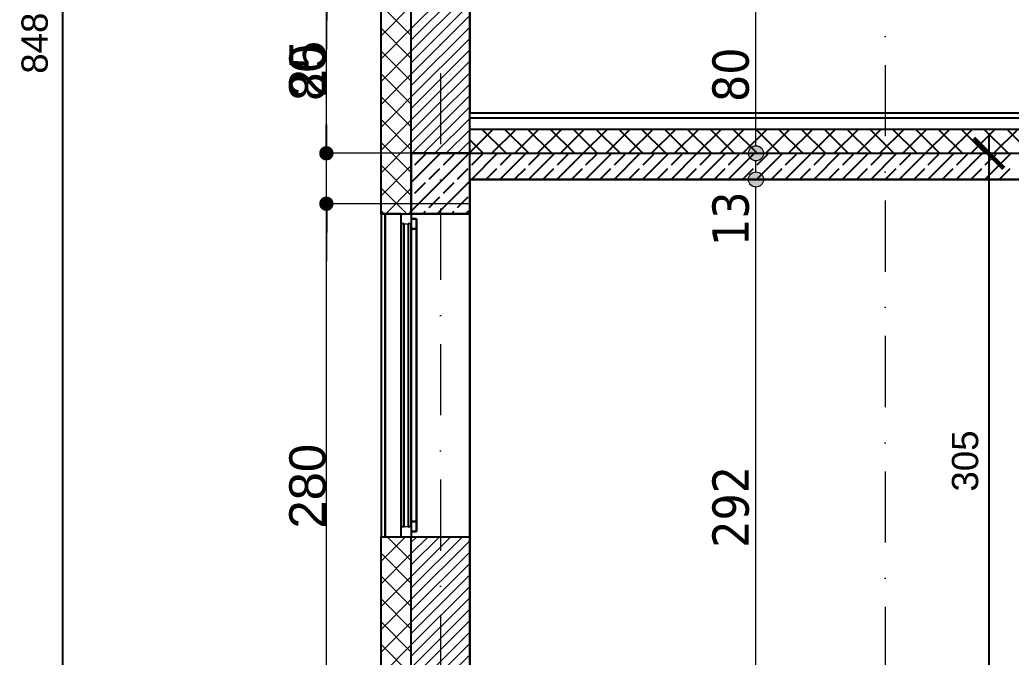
# Model space of a CAD drawing. Header units: millimetres. Extents: x 4647 to 73915, y -13612 to -8141.
# Drawn here: x 16800.5 to 17292, y -11038.3 to -10722.4 of the extents above; entities that cross this region are included whole.
import ezdxf
from ezdxf.enums import TextEntityAlignment as Align

# ---------------------------------------------------------------- set-up
doc = ezdxf.new("R2010")
doc.units = ezdxf.units.MM
doc.linetypes.add('Kropki i Kreski', pattern=[67.027776, 35.277777, -17.638888, 0, -14.111111])
doc.layers.add('a_wymiary', color=250, linetype='Continuous', lineweight=9)
doc.layers.add('Konstrukcja - Siatka mod_Nr_Pióra__1', color=7, linetype='Continuous', lineweight=5)
for name, color, linetype in [('Konstrukcja - Siatka mod', 7, 'Continuous'), ('Konstrukcja - wieńce', 7, 'Continuous'), ('Konstrukcja - Ściany zew', 7, 'Continuous'), ('Okna ArchiCADa', 7, 'Continuous'), ('WIDOK', 7, 'Continuous'), ('Wymiarowanie - Ogólne', 7, 'Continuous')]:
    doc.layers.add(name, color=color, linetype=linetype)
doc.layers.add('Konstrukcja - Siatka mod_Nr_Pióra__4', color=7, linetype='Continuous', lineweight=5, true_color=0x029e21)
doc.styles.add('GENERATED_STYLE_1', font='arialbd.ttf')
doc.styles.add('GENERATED_STYLE_2', font='tahoma.ttf')
doc.styles.add('GENERATED_STYLE_3', font='arial.ttf')
doc.styles.get("Standard").update_dxf_attribs({"font": 'arial.ttf'})
doc.dimstyles.new('1-100', dxfattribs={"dimtxt": 13, "dimasz": 15, "dimexe": 10, "dimexo": 20, "dimgap": 5, "dimtad": 1, "dimdec": 1, "dimrnd": 0.5, "dimtxsty": 'Standard', "dimblk": 'ARCHTICK', "dimcen": 0.09, "dimdle": 10, "dimadec": 0, "dimazin": 0, "dimtfac": 1, "dimtdec": 1, "dimtofl": 0, "dimtmove": 0, "dimatfit": 3, "dimfxl": 10, "dimfxlon": 1, "dimtolj": 1, "dimtzin": 0, "dimarcsym": 0})

# ---------------------------------------------------------------- blocks, each defined once
blk = doc.blocks.new('ARROWHEAD_11')
at = {"linetype": 'Continuous'}
blk.add_line((0, 0), (-1, 0), dxfattribs=at)
at = {"linetype": 'Continuous', "const_width": 0.25, "flags": 128}
blk.add_lwpolyline([(-0.125, 0, 1), (0.125, 0, 1)], format="xyb", close=True, dxfattribs=at)
blk = doc.blocks.new('Standardowy znacznik siatki')
at = {"layer": 'Konstrukcja - Siatka mod_Nr_Pióra__4', "linetype": 'Kropki i Kreski'}
blk.add_line((272.51, 0), (1529.18, 0), dxfattribs=at)
at = {"layer": 'Konstrukcja - Siatka mod_Nr_Pióra__1', "style": 'GENERATED_STYLE_1'}
blk.add_attdef('AC_MarkerText_1', text='', height=18, dxfattribs=at).set_placement((-28.23, -13.29), align=Align.BOTTOM_LEFT)
blk = doc.blocks.new('Standardowy znacznik siatki_2')
at = {"layer": 'Konstrukcja - Siatka mod_Nr_Pióra__4', "linetype": 'Kropki i Kreski'}
blk.add_line((268.51, 0), (1533.18, 0), dxfattribs=at)
at = {"layer": 'Konstrukcja - Siatka mod_Nr_Pióra__1', "style": 'GENERATED_STYLE_1'}
blk.add_attdef('AC_MarkerText_1', text='', height=18, dxfattribs=at).set_placement((-28.89, -13.29), align=Align.BOTTOM_LEFT)
blk = doc.blocks.new('_ArchTick')
at = {"color": 0, "linetype": 'ByBlock', "const_width": 0.15}
blk.add_lwpolyline([(-0.5, -0.5), (0.5, 0.5)], dxfattribs=at)
blk = doc.blocks.new('*D814')
at = {"layer": 'a_wymiary', "color": 0, "lineweight": -2, "transparency": 16777216}
for p, q in [((16821.81, -11160.57), (16821.81, -10292.3)), ((16841.81, -10302.3), (16811.81, -10302.3)), ((16841.81, -11150.57), (16811.81, -11150.57))]:
    blk.add_line(p, q, dxfattribs=at)
at = {"layer": 'DEFPOINTS', "color": 0, "transparency": 16777216}
for p in [(16821.81, -10302.3), (17483.57, -10302.3), (16979.42, -11150.57)]:
    blk.add_point(p, dxfattribs=at)
at = {"layer": 'a_wymiary', "color": 0, "lineweight": -2, "transparency": 16777216, "xscale": 15, "yscale": 15, "zscale": 15}
for p, rotation in [((16821.81, -10302.3), 90), ((16821.81, -11150.57), 270)]:
    blk.add_blockref('_ArchTick', p, dxfattribs=dict(at, rotation=rotation))
at = {"layer": 'a_wymiary', "color": 0, "transparency": 16777216, "insert": (16809, -10726.43), "char_height": 13, "attachment_point": 5, "rotation": 90}
blk.add_mtext('\\A1;848,5', dxfattribs=at)
blk = doc.blocks.new('*D828')
at = {"layer": 'a_wymiary', "color": 0, "lineweight": -2, "transparency": 16777216}
for p, q in [((17280.84, -10778.57), (17280.84, -11103.57)), ((17260.84, -10788.57), (17290.84, -10788.57)), ((17260.84, -11093.57), (17290.84, -11093.57))]:
    blk.add_line(p, q, dxfattribs=at)
at = {"layer": 'DEFPOINTS', "color": 0, "transparency": 16777216}
for p in [(17229.55, -10788.57), (17229.55, -11093.57), (17280.84, -11093.57)]:
    blk.add_point(p, dxfattribs=at)
at = {"layer": 'a_wymiary', "color": 0, "lineweight": -2, "transparency": 16777216, "xscale": 15, "yscale": 15, "zscale": 15}
for p, rotation in [((17280.84, -10788.57), 90), ((17280.84, -11093.57), 270)]:
    blk.add_blockref('_ArchTick', p, dxfattribs=dict(at, rotation=rotation))
at = {"layer": 'a_wymiary', "color": 0, "transparency": 16777216, "insert": (17269.2, -10941.07), "char_height": 13, "attachment_point": 5, "rotation": 90}
blk.add_mtext('\\A1;305', dxfattribs=at)

msp = doc.modelspace()

# ---------------------------------------------------------------- hatches: boundary and pattern name
at = {"layer": 'Wymiarowanie - Ogólne', "linetype": 'Continuous', "lineweight": 13}
for points in [[(17169.2, -10788.57), (17168.92, -10787.13), (17168.1, -10785.92), (17166.89, -10785.1), (17165.45, -10784.82), (17164.02, -10785.1), (17162.8, -10785.92), (17161.99, -10787.13), (17161.7, -10788.57), (17161.99, -10790), (17162.8, -10791.22), (17164.02, -10792.03), (17165.45, -10792.32), (17166.89, -10792.03), (17168.1, -10791.22), (17168.92, -10790)], [(17169.2, -10788.57), (17168.92, -10787.13), (17168.1, -10785.92), (17166.89, -10785.1), (17165.45, -10784.82), (17164.02, -10785.1), (17162.8, -10785.92), (17161.99, -10787.13), (17161.7, -10788.57), (17161.99, -10790), (17162.8, -10791.22), (17164.02, -10792.03), (17165.45, -10792.32), (17166.89, -10792.03), (17168.1, -10791.22), (17168.92, -10790)], [(17169.2, -10801.57), (17168.92, -10800.13), (17168.1, -10798.92), (17166.89, -10798.1), (17165.45, -10797.82), (17164.02, -10798.1), (17162.8, -10798.92), (17161.99, -10800.13), (17161.7, -10801.57), (17161.99, -10803), (17162.8, -10804.22), (17164.02, -10805.03), (17165.45, -10805.32), (17166.89, -10805.03), (17168.1, -10804.22), (17168.92, -10803)], [(17169.2, -10801.57), (17168.92, -10800.13), (17168.1, -10798.92), (17166.89, -10798.1), (17165.45, -10797.82), (17164.02, -10798.1), (17162.8, -10798.92), (17161.99, -10800.13), (17161.7, -10801.57), (17161.99, -10803), (17162.8, -10804.22), (17164.02, -10805.03), (17165.45, -10805.32), (17166.89, -10805.03), (17168.1, -10804.22), (17168.92, -10803)]]:
    msp.add_hatch(color=254, dxfattribs=at).paths.add_polyline_path(points, flags=0)

# ---------------------------------------------------------------- linework, layer by layer
for p, q in [((17023.56, -10658.58), (17023.56, -10768.57)), ((17023.56, -10768.57), (17414.75, -10768.57)), ((17023.56, -10788.57), (16994.56, -10788.57)), ((16994.56, -10788.57), (16994.56, -10818.57)), ((17023.56, -10818.57), (17023.56, -10788.57)), ((17023.56, -10801.57), (17023.56, -11073.57)), ((17396.55, -10801.57), (17023.56, -10801.57)), ((16981.56, -10818.57), (16979.56, -10818.57)), ((16979.56, -10818.57), (16979.56, -10978.57)), ((16989.56, -10818.57), (16981.56, -10818.57)), ((16981.56, -10818.57), (16981.56, -10978.57)), ((16981.56, -10978.57), (16981.56, -10818.57)), ((16989.56, -10823.57), (16989.56, -10818.57)), ((17023.56, -10818.57), (16994.56, -10818.57)), ((16994.56, -10818.57), (16994.56, -10821.07)), ((16994.56, -10818.57), (17023.56, -10818.57)), ((16994.56, -10821.07), (16997.06, -10821.07)), ((16997.06, -10821.07), (16994.56, -10821.07)), ((16994.56, -10821.07), (16994.56, -10823.57)), ((16997.06, -10821.07), (16997.06, -10976.07)), ((16997.06, -10826.07), (16997.06, -10821.07)), ((17023.56, -10978.57), (17023.56, -10818.57)), ((16989.56, -10973.57), (16989.56, -10823.57)), ((16991.06, -10823.57), (16989.56, -10823.57)), ((16989.56, -10823.57), (16989.56, -10973.57)), ((16991.06, -10973.57), (16991.06, -10823.57)), ((16994.56, -10823.57), (16993.06, -10823.57)), ((16993.06, -10823.57), (16993.06, -10973.57)), ((16994.56, -10973.57), (16994.56, -10823.57)), ((16994.56, -10823.57), (16994.56, -10826.07)), ((16997.06, -10826.07), (16994.56, -10826.07)), ((16994.56, -10826.07), (16994.56, -10971.07)), ((16994.56, -10826.07), (16997.06, -10826.07)), ((16997.06, -10971.07), (16997.06, -10826.07)), ((16989.56, -10978.57), (16989.56, -10973.57)), ((16989.56, -10973.57), (16991.06, -10973.57)), ((16993.06, -10973.57), (16994.56, -10973.57)), ((16994.56, -10971.07), (16997.06, -10971.07)), ((16994.56, -10971.07), (16994.56, -10973.57)), ((16997.06, -10971.07), (16994.56, -10971.07)), ((16994.56, -10973.57), (16994.56, -10976.07)), ((16997.06, -10976.07), (16997.06, -10971.07)), ((16979.56, -10978.57), (16981.56, -10978.57)), ((16981.56, -10978.57), (16989.56, -10978.57)), ((16997.06, -10976.07), (16994.56, -10976.07)), ((16994.56, -10976.07), (16994.56, -10978.57)), ((16994.56, -10976.07), (16997.06, -10976.07)), ((16994.56, -10978.57), (17023.56, -10978.57))]:
    msp.add_line(p, q)
at = {"layer": 'Konstrukcja - wieńce', "linetype": 'Continuous'}
for p, q in [((16994.56, -10788.95), (16994.94, -10788.57)), ((16994.56, -10803.09), (17009.08, -10788.57)), ((16994.56, -10817.23), (17023.22, -10788.57)), ((16996.32, -10794.26), (17001.62, -10788.96)), ((17010.46, -10794.26), (17015.76, -10788.96)), ((17003.39, -10801.33), (17008.69, -10796.03)), ((17017.53, -10801.33), (17022.83, -10796.03)), ((16996.32, -10808.4), (17001.62, -10803.1)), ((17007.36, -10818.57), (17023.56, -10802.38)), ((17010.46, -10808.4), (17015.76, -10803.1)), ((17003.39, -10815.47), (17008.69, -10810.17)), ((17017.53, -10815.47), (17022.83, -10810.17)), ((17000.29, -10818.57), (17001.62, -10817.24)), ((17014.44, -10818.57), (17015.76, -10817.24)), ((17021.51, -10818.57), (17023.56, -10816.52))]:
    msp.add_line(p, q, dxfattribs=at)
at = {"layer": 'Konstrukcja - wieńce'}
for p, q in [((16994.56, -10788.57), (17023.56, -10788.57)), ((16994.56, -10818.57), (16994.56, -10788.57)), ((17023.56, -10818.57), (17023.56, -10801.57)), ((16994.56, -10818.57), (17023.56, -10818.57))]:
    msp.add_line(p, q, dxfattribs=at)
at = {"layer": 'Konstrukcja - Ściany zew'}
for p, q in [((16994.56, -10768.57), (16994.56, -10678.89)), ((16979.56, -10768.57), (16979.56, -10689.39)), ((16994.56, -10768.57), (16994.56, -10708.57)), ((17023.56, -10768.57), (17023.56, -10708.57)), ((16979.56, -10818.57), (16979.56, -10768.57)), ((16994.56, -10818.57), (16994.56, -10768.57)), ((16994.56, -10788.57), (16994.56, -10768.57)), ((17023.56, -10788.57), (17023.56, -10768.57)), ((16994.56, -10818.57), (16994.56, -10788.57)), ((16994.56, -10788.57), (17023.56, -10788.57)), ((16994.56, -10818.57), (16994.56, -10788.57)), ((16979.56, -10818.57), (16994.56, -10818.57)), ((16979.56, -10978.57), (16994.56, -10978.57)), ((16979.56, -11093.57), (16979.56, -10978.57)), ((16994.56, -10978.57), (17023.56, -10978.57)), ((16994.56, -11093.57), (16994.56, -10978.57)), ((16994.56, -11093.57), (16994.56, -10978.57)), ((17023.56, -11093.57), (17023.56, -10978.57))]:
    msp.add_line(p, q, dxfattribs=at)
at = {"layer": 'Konstrukcja - Ściany zew', "color": 251, "linetype": 'Continuous', "lineweight": 15}
for p, q in [((16994.56, -10726.72), (17012.71, -10708.57)), ((16994.56, -10732.38), (17018.37, -10708.57)), ((16994.56, -10738.04), (17023.56, -10709.04)), ((16994.56, -10743.69), (17023.56, -10714.69)), ((16994.56, -10730.28), (16979.56, -10715.28)), ((16979.56, -10730.41), (16994.56, -10715.41)), ((16994.56, -10749.35), (17023.56, -10720.35)), ((16994.56, -10741.59), (16979.56, -10726.59)), ((16979.56, -10741.72), (16994.56, -10726.72)), ((16994.56, -10755.01), (17023.56, -10726.01)), ((16994.56, -10760.66), (17023.56, -10731.66)), ((16994.56, -10752.9), (16979.56, -10737.9)), ((16979.56, -10753.04), (16994.56, -10738.04)), ((16994.56, -10766.32), (17023.56, -10737.32)), ((16997.97, -10768.57), (17023.56, -10742.98)), ((16994.56, -10764.22), (16979.56, -10749.22)), ((17003.62, -10768.57), (17023.56, -10748.64)), ((16979.56, -10764.35), (16994.56, -10749.35)), ((17009.28, -10768.57), (17023.56, -10754.29)), ((16987.59, -10768.57), (16979.56, -10760.53)), ((16986.65, -10768.57), (16994.56, -10760.66)), ((17014.94, -10768.57), (17023.56, -10759.95)), ((16979.56, -10775.66), (16986.65, -10768.57)), ((16994.56, -10775.53), (16987.59, -10768.57)), ((16994.56, -10771.98), (16997.97, -10768.57)), ((16994.56, -10777.64), (17003.62, -10768.57)), ((16994.56, -10783.29), (17009.28, -10768.57)), ((16994.94, -10788.57), (17014.94, -10768.57)), ((17000.6, -10788.57), (17020.6, -10768.57)), ((17020.6, -10768.57), (17023.56, -10765.61)), ((16994.56, -10786.85), (16979.56, -10771.85)), ((16979.56, -10786.98), (16994.56, -10771.98)), ((17006.25, -10788.57), (17023.56, -10771.26)), ((17011.91, -10788.57), (17023.56, -10776.92)), ((16994.56, -10798.16), (16979.56, -10783.16)), ((16979.56, -10798.29), (16994.56, -10783.29)), ((17017.57, -10788.57), (17023.56, -10782.58)), ((17023.22, -10788.57), (17023.56, -10788.23)), ((16994.56, -10809.47), (16979.56, -10794.47)), ((16979.56, -10809.61), (16994.56, -10794.61)), ((16992.34, -10818.57), (16979.56, -10805.79)), ((16981.91, -10818.57), (16994.56, -10805.92)), ((16981.03, -10818.57), (16979.56, -10817.1)), ((16993.22, -10818.57), (16994.56, -10817.23)), ((16979.56, -10979.31), (16980.3, -10978.57)), ((16979.56, -10990.63), (16991.61, -10978.57)), ((16994.56, -10990.49), (16982.63, -10978.57)), ((16994.56, -10979.18), (16993.95, -10978.57)), ((16994.56, -10981.28), (16997.27, -10978.57)), ((16994.56, -10986.94), (17002.93, -10978.57)), ((16994.56, -10992.6), (17008.59, -10978.57)), ((16994.56, -10998.25), (17014.24, -10978.57)), ((16994.56, -11003.91), (17019.9, -10978.57)), ((16994.56, -11009.57), (17023.56, -10980.57)), ((16994.56, -11001.81), (16979.56, -10986.81)), ((16979.56, -11001.94), (16994.56, -10986.94)), ((16994.56, -11015.22), (17023.56, -10986.22)), ((16994.56, -11020.88), (17023.56, -10991.88)), ((16994.56, -11013.12), (16979.56, -10998.12)), ((16979.56, -11013.25), (16994.56, -10998.25)), ((16994.56, -11026.54), (17023.56, -10997.54)), ((16994.56, -11032.19), (17023.56, -11003.19)), ((16994.56, -11024.43), (16979.56, -11009.43)), ((16979.56, -11024.57), (16994.56, -11009.57)), ((16994.56, -11037.85), (17023.56, -11008.85)), ((16994.56, -11043.51), (17023.56, -11014.51)), ((16994.56, -11035.75), (16979.56, -11020.75)), ((16979.56, -11035.88), (16994.56, -11020.88)), ((16994.56, -11049.16), (17023.56, -11020.16)), ((16994.56, -11054.82), (17023.56, -11025.82)), ((16994.56, -11047.06), (16979.56, -11032.06)), ((16979.56, -11047.19), (16994.56, -11032.19)), ((16994.56, -11060.48), (17023.56, -11031.48)), ((16994.56, -11066.13), (17023.56, -11037.13))]:
    msp.add_line(p, q, dxfattribs=at)
at = {"layer": 'Konstrukcja - Ściany zew', "color": 251, "lineweight": 15}
for p, q in [((16979.56, -10978.57), (16979.56, -10818.57)), ((16981.56, -10978.57), (16981.56, -10818.57))]:
    msp.add_line(p, q, dxfattribs=at)
at = {"layer": 'Okna ArchiCADa', "color": 30, "lineweight": 20}
for p, q in [((16989.56, -10818.57), (16994.56, -10818.57)), ((16989.56, -10823.57), (16989.56, -10818.57)), ((16994.56, -10823.57), (16994.56, -10818.57)), ((16989.56, -10823.57), (16994.56, -10823.57)), ((16991.06, -10823.57), (16993.06, -10823.57)), ((16991.06, -10973.57), (16991.06, -10823.57)), ((16993.06, -10973.57), (16993.06, -10823.57)), ((16989.56, -10973.57), (16994.56, -10973.57)), ((16989.56, -10978.57), (16989.56, -10973.57)), ((16991.06, -10973.57), (16993.06, -10973.57)), ((16994.56, -10978.57), (16994.56, -10973.57)), ((16989.56, -10978.57), (16994.56, -10978.57))]:
    msp.add_line(p, q, dxfattribs=at)
at = {"layer": 'Okna ArchiCADa', "color": 30, "lineweight": 18}
for p, q in [((16994.56, -10821.07), (16997.06, -10821.07)), ((16997.06, -10826.07), (16997.06, -10821.07)), ((16989.56, -10823.57), (16989.56, -10973.57)), ((16994.56, -10823.57), (16994.56, -10973.57)), ((16997.06, -10971.07), (16997.06, -10826.07)), ((16997.06, -10976.07), (16997.06, -10971.07)), ((16994.56, -10976.07), (16997.06, -10976.07))]:
    msp.add_line(p, q, dxfattribs=at)
at = {"layer": 'Okna ArchiCADa', "color": 251, "lineweight": 15}
msp.add_line((17023.56, -10978.57), (17023.56, -10818.57), dxfattribs=at)
at = {"layer": 'WIDOK', "color": 251, "lineweight": 15}
msp.add_line((17023.56, -10768.57), (17414.75, -10768.57), dxfattribs=at)
at = {"layer": 'WIDOK'}
for p, q in [((17023.56, -10768.57), (17943.56, -10768.57)), ((17023.56, -10771.07), (17023.56, -10768.57)), ((17023.56, -10771.07), (17943.56, -10771.07)), ((17023.56, -10776.57), (17023.56, -10771.07)), ((17023.56, -10771.07), (17943.56, -10771.07)), ((17023.56, -10776.57), (17943.56, -10776.57)), ((17023.56, -10776.57), (17943.56, -10776.57)), ((17023.56, -10788.57), (17023.56, -10776.57)), ((17023.56, -10788.57), (17943.56, -10788.57)), ((17023.56, -10788.57), (17943.56, -10788.57)), ((17023.56, -10801.57), (17943.56, -10801.57))]:
    msp.add_line(p, q, dxfattribs=at)
at = {"layer": 'WIDOK', "linetype": 'Continuous'}
for p, q in [((17023.56, -10776.92), (17023.91, -10776.57)), ((17023.56, -10788.23), (17035.22, -10776.57)), ((17041.54, -10788.57), (17029.54, -10776.57)), ((17034.54, -10788.57), (17046.54, -10776.57)), ((17052.85, -10788.57), (17040.85, -10776.57)), ((17045.85, -10788.57), (17057.85, -10776.57)), ((17064.16, -10788.57), (17052.16, -10776.57)), ((17057.16, -10788.57), (17069.16, -10776.57)), ((17075.48, -10788.57), (17063.48, -10776.57)), ((17068.48, -10788.57), (17080.48, -10776.57)), ((17086.79, -10788.57), (17074.79, -10776.57)), ((17079.79, -10788.57), (17091.79, -10776.57)), ((17098.1, -10788.57), (17086.1, -10776.57)), ((17091.1, -10788.57), (17103.1, -10776.57)), ((17109.42, -10788.57), (17097.42, -10776.57)), ((17102.42, -10788.57), (17114.42, -10776.57)), ((17120.73, -10788.57), (17108.73, -10776.57)), ((17113.73, -10788.57), (17125.73, -10776.57)), ((17132.05, -10788.57), (17120.05, -10776.57)), ((17125.05, -10788.57), (17137.05, -10776.57)), ((17143.36, -10788.57), (17131.36, -10776.57)), ((17136.36, -10788.57), (17148.36, -10776.57)), ((17154.67, -10788.57), (17142.67, -10776.57)), ((17147.67, -10788.57), (17159.67, -10776.57)), ((17165.99, -10788.57), (17153.99, -10776.57)), ((17158.99, -10788.57), (17170.99, -10776.57)), ((17177.3, -10788.57), (17165.3, -10776.57)), ((17170.3, -10788.57), (17182.3, -10776.57)), ((17188.61, -10788.57), (17176.61, -10776.57)), ((17181.61, -10788.57), (17193.61, -10776.57)), ((17199.93, -10788.57), (17187.93, -10776.57)), ((17192.93, -10788.57), (17204.93, -10776.57)), ((17211.24, -10788.57), (17199.24, -10776.57)), ((17204.24, -10788.57), (17216.24, -10776.57)), ((17222.55, -10788.57), (17210.55, -10776.57)), ((17215.56, -10788.57), (17227.56, -10776.57)), ((17233.87, -10788.57), (17221.87, -10776.57)), ((17226.87, -10788.57), (17238.87, -10776.57)), ((17245.18, -10788.57), (17233.18, -10776.57)), ((17238.18, -10788.57), (17250.18, -10776.57)), ((17256.5, -10788.57), (17244.5, -10776.57)), ((17249.5, -10788.57), (17261.5, -10776.57)), ((17267.81, -10788.57), (17255.81, -10776.57)), ((17260.81, -10788.57), (17272.81, -10776.57)), ((17279.12, -10788.57), (17267.12, -10776.57)), ((17272.12, -10788.57), (17284.12, -10776.57)), ((17290.44, -10788.57), (17278.44, -10776.57)), ((17283.44, -10788.57), (17295.44, -10776.57)), ((17301.75, -10788.57), (17289.75, -10776.57)), ((17030.22, -10788.57), (17023.56, -10781.9)), ((17024.36, -10801.57), (17037.36, -10788.57)), ((17024.6, -10794.26), (17029.9, -10788.96)), ((17038.51, -10801.57), (17051.51, -10788.57)), ((17038.74, -10794.26), (17044.05, -10788.96)), ((17052.65, -10801.57), (17065.65, -10788.57)), ((17052.89, -10794.26), (17058.19, -10788.96)), ((17066.79, -10801.57), (17079.79, -10788.57)), ((17067.03, -10794.26), (17072.33, -10788.96)), ((17080.93, -10801.57), (17093.93, -10788.57)), ((17081.17, -10794.26), (17086.47, -10788.96)), ((17095.08, -10801.57), (17108.08, -10788.57)), ((17095.31, -10794.26), (17100.61, -10788.96)), ((17109.22, -10801.57), (17122.22, -10788.57)), ((17109.45, -10794.26), (17114.76, -10788.96)), ((17123.36, -10801.57), (17136.36, -10788.57)), ((17123.6, -10794.26), (17128.9, -10788.96)), ((17137.5, -10801.57), (17150.5, -10788.57)), ((17137.74, -10794.26), (17143.04, -10788.96)), ((17151.64, -10801.57), (17164.64, -10788.57)), ((17151.88, -10794.26), (17157.18, -10788.96)), ((17165.79, -10801.57), (17178.79, -10788.57)), ((17166.02, -10794.26), (17171.33, -10788.96)), ((17179.93, -10801.57), (17192.93, -10788.57)), ((17180.16, -10794.26), (17185.47, -10788.96)), ((17194.07, -10801.57), (17207.07, -10788.57)), ((17194.31, -10794.26), (17199.61, -10788.96)), ((17208.21, -10801.57), (17221.21, -10788.57)), ((17208.45, -10794.26), (17213.75, -10788.96)), ((17222.35, -10801.57), (17235.35, -10788.57)), ((17222.59, -10794.26), (17227.89, -10788.96)), ((17236.5, -10801.57), (17249.5, -10788.57)), ((17236.73, -10794.26), (17242.04, -10788.96)), ((17250.64, -10801.57), (17263.64, -10788.57)), ((17250.88, -10794.26), (17256.18, -10788.96)), ((17264.78, -10801.57), (17277.78, -10788.57)), ((17265.02, -10794.26), (17270.32, -10788.96)), ((17278.92, -10801.57), (17291.92, -10788.57)), ((17279.16, -10794.26), (17284.46, -10788.96)), ((17031.67, -10801.33), (17036.98, -10796.03)), ((17045.81, -10801.33), (17051.12, -10796.03)), ((17059.96, -10801.33), (17065.26, -10796.03)), ((17074.1, -10801.33), (17079.4, -10796.03)), ((17088.24, -10801.33), (17093.54, -10796.03)), ((17102.38, -10801.33), (17107.69, -10796.03)), ((17116.52, -10801.33), (17121.83, -10796.03)), ((17130.67, -10801.33), (17135.97, -10796.03)), ((17144.81, -10801.33), (17150.11, -10796.03)), ((17158.95, -10801.33), (17164.25, -10796.03)), ((17173.09, -10801.33), (17178.4, -10796.03)), ((17187.24, -10801.33), (17192.54, -10796.03)), ((17201.38, -10801.33), (17206.68, -10796.03)), ((17215.52, -10801.33), (17220.82, -10796.03)), ((17229.66, -10801.33), (17234.97, -10796.03)), ((17243.8, -10801.33), (17249.11, -10796.03)), ((17257.95, -10801.33), (17263.25, -10796.03)), ((17272.09, -10801.33), (17277.39, -10796.03)), ((17286.23, -10801.33), (17291.53, -10796.03))]:
    msp.add_line(p, q, dxfattribs=at)
at = {"layer": 'Wymiarowanie - Ogólne', "color": 151, "lineweight": 20}
for p, q in [((17165.45, -10784.82), (17165.45, -10712.32)), ((16952.46, -10774.32), (16952.46, -10722.82)), ((16952.46, -10722.82), (16952.46, -10737.07)), ((16952.46, -10774.32), (16952.46, -10733.7)), ((17023.56, -10788.57), (16952.28, -10788.57)), ((17023.56, -10788.57), (16952.28, -10788.57)), ((16952.46, -10813.57), (16952.46, -10788.57)), ((17161.7, -10788.57), (17151.39, -10788.57)), ((17165.45, -10797.82), (17165.45, -10792.32)), ((17179.51, -10788.57), (17169.2, -10788.57)), ((17161.7, -10801.57), (17151.39, -10801.57)), ((17161.7, -10801.57), (17151.39, -10801.57)), ((17179.51, -10801.57), (17169.2, -10801.57)), ((17179.51, -10801.57), (17169.2, -10801.57)), ((17165.45, -11089.82), (17165.45, -10805.32)), ((17023.56, -10813.57), (16952.28, -10813.57)), ((17023.56, -10813.57), (16952.28, -10813.57)), ((16952.46, -11079.32), (16952.46, -10827.82)), ((16952.46, -10827.82), (16952.46, -10842.07))]:
    msp.add_line(p, q, dxfattribs=at)
at = {"layer": 'Wymiarowanie - Ogólne', "color": 254, "lineweight": 13}
for centre in [(17165.45, -10788.57), (17165.45, -10801.57)]:
    msp.add_circle(centre, 3.75, dxfattribs=at)

# ---------------------------------------------------------------- block references
at = {"layer": 'Konstrukcja - Siatka mod', "color": 251, "lineweight": 15, "rotation": 270}
for name, p in [('Standardowy znacznik siatki', (17009.06, -10073.57)), ('Standardowy znacznik siatki_2', (17229.55, -10073.57))]:
    msp.add_blockref(name, p, dxfattribs=at)
at = {"layer": 'Wymiarowanie - Ogólne', "color": 151, "lineweight": 20, "xscale": 14.25, "yscale": 14.25, "zscale": 14.25}
for p, rotation in [((16952.46, -10708.57), 90), ((16952.46, -10708.57), 90), ((16952.46, -10788.57), 270), ((16952.46, -10788.57), 270), ((16952.46, -10813.57), 90), ((16952.46, -10813.57), 90)]:
    msp.add_blockref('ARROWHEAD_11', p, dxfattribs=dict(at, rotation=rotation))

# ---------------------------------------------------------------- texts
at = {"layer": 'Wymiarowanie - Ogólne', "color": 8, "lineweight": 20, "char_height": 18, "attachment_point": 5, "rotation": 90, "style": 'GENERATED_STYLE_3'}
for s, insert in [('\\A1;25', (16943.17, -10746.88)), ('\\A1;80', (16943.17, -10748.57)), ('\\A1;280', (16943.17, -10953.57))]:
    msp.add_mtext(s, dxfattribs=dict(at, insert=insert))
at = {"layer": 'Wymiarowanie - Ogólne', "color": 8, "lineweight": 13, "char_height": 18, "attachment_point": 1, "rotation": 90, "style": 'GENERATED_STYLE_2'}
for s, insert in [('{80}', (17143.85, -10763.16)), ('{13}', (17143.85, -10834.5)), ('{292}', (17143.85, -10984.05))]:
    msp.add_mtext(s, dxfattribs=dict(at, insert=insert))

# ---------------------------------------------------------------- dimensions: what is measured, and where the dimension line sits
at = {"layer": 'a_wymiary'}
for base, p1, p2, picture, middle in [((16821.81, -10302.3), (16979.42, -11150.57), (17483.57, -10302.3), '*D814', (16809, -10726.43)), ((17280.84, -11093.57), (17229.55, -10788.57), (17229.55, -11093.57), '*D828', (17269.2, -10941.07))]:
    dim = msp.add_linear_dim(base=base, p1=p1, p2=p2, angle=90, dimstyle='1-100', override={"dimfxl": 20}, dxfattribs=at)
    dim.commit()
    dim.dimension.update_dxf_attribs({"geometry": picture, "text_midpoint": middle})

doc.saveas('drawing.dxf')
